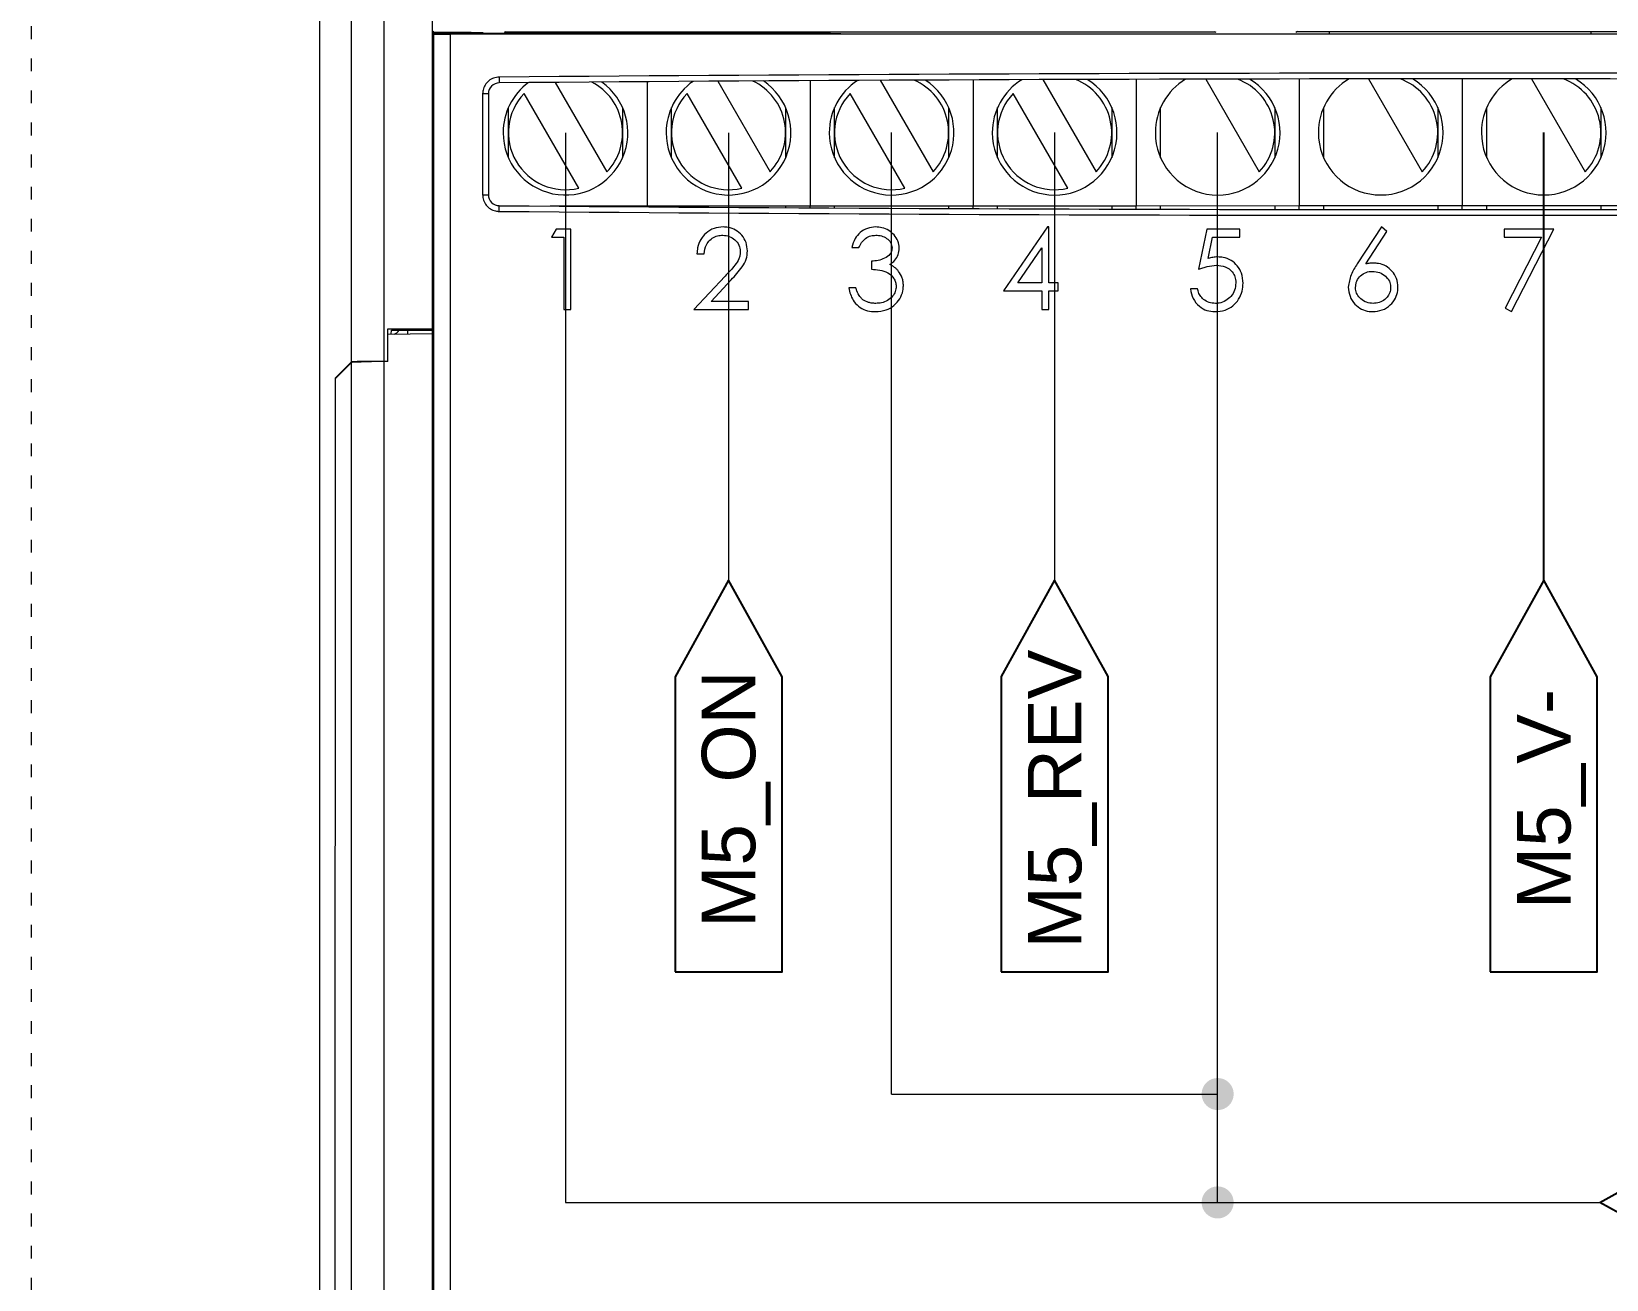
# Model space of a CAD drawing. Header units: millimetres. Extents: x 32696 to 36207, y 16706 to 17911.
# Drawn here: x 35109.6 to 35256.8, y 16929.6 to 17046.3 of the extents above; entities that cross this region are included whole.
import ezdxf
from ezdxf.enums import TextEntityAlignment as Align

# ---------------------------------------------------------------- set-up
doc = ezdxf.new("R2010")
doc.units = ezdxf.units.MM
doc.header["$LTSCALE"] = 0.1
doc.linetypes.add('ACAD_ISO03W100', pattern=[30, 12, -18])
doc.layers.get('0').update_dxf_attribs({"lineweight": 20})
for name, color, linetype, lineweight in [('ALIMENTAÇÃO', 1, 'Continuous', 25), ('ANALOG', 6, 'Continuous', 25), ('ANNOTATION', 252, 'ACAD_ISO03W100', 13), ('COMANDOS', 5, 'Continuous', 25)]:
    doc.layers.add(name, color=color, linetype=linetype, lineweight=lineweight)
doc.styles.get("Standard").update_dxf_attribs({"font": 'arial.ttf'})

# ---------------------------------------------------------------- blocks, each defined once
blk = doc.blocks.new('CFW-300')
at = {"lineweight": 9}
for p, q in [((37484.574, 17426.903), (37484.574, 17348.434)), ((37484.574, 17426.903), (37484.574, 17348.434)), ((37485.563, 17399.039), (37485.563, 17378.369)), ((37485.063, 17378.36), (37485.063, 17398.793)), ((37486.309, 17383.419), (37486.309, 17385.169)), ((37486.327, 17383.427), (37486.309, 17383.419)), ((37486.309, 17383.419), (37486.313, 17383.414)), ((37486.309, 17378.869), (37486.309, 17383.419)), ((37486.309, 17383.394), (37486.327, 17383.385)), ((37492.313, 17383.394), (37486.309, 17383.394)), ((37486.309, 17378.796), (37486.309, 17383.394)), ((37486.313, 17383.414), (37486.9, 17383.414)), ((37486.313, 17383.414), (37486.313, 17383.394)), ((37486.327, 17355.837), (37486.327, 17383.385)), ((37486.577, 17383.383), (37486.577, 17355.837)), ((37517.542, 17383.383), (37486.577, 17383.383)), ((37486.9, 17383.394), (37486.9, 17383.414)), ((37486.9, 17383.411), (37487.082, 17383.411)), ((37487.427, 17383.422), (37487.405, 17383.411)), ((37487.427, 17383.422), (37498.302, 17383.422)), ((37492.568, 17383.389), (37492.563, 17383.391)), ((37492.568, 17383.389), (37500.05, 17383.389)), ((37498.324, 17383.411), (37498.302, 17383.422)), ((37499.57, 17383.424), (37499.544, 17383.411)), ((37499.57, 17383.424), (37504.548, 17383.424)), ((37500.05, 17383.389), (37500.053, 17383.39)), ((37500.053, 17383.424), (37500.053, 17383.39)), ((37500.053, 17383.39), (37504.065, 17383.39)), ((37504.065, 17383.424), (37504.065, 17383.39)), ((37504.068, 17383.389), (37504.065, 17383.39)), ((37504.068, 17383.389), (37511.55, 17383.389)), ((37487.329, 17382.727), (37487.329, 17382.639)), ((37488.19, 17382.646), (37488.982, 17381.274)), ((37489.596, 17382.656), (37489.596, 17380.75)), ((37490.68, 17382.664), (37491.482, 17381.274)), ((37492.096, 17382.672), (37492.096, 17380.75)), ((37493.172, 17382.678), (37493.982, 17381.274)), ((37494.596, 17382.684), (37494.596, 17380.75)), ((37495.666, 17382.688), (37496.482, 17381.274)), ((37497.096, 17382.693), (37497.096, 17380.75)), ((37498.162, 17382.695), (37498.982, 17381.274)), ((37499.596, 17382.698), (37499.596, 17380.751)), ((37500.66, 17382.699), (37501.482, 17381.274)), ((37502.096, 17382.699), (37502.096, 17380.751)), ((37503.16, 17382.699), (37503.982, 17381.275)), ((37487.076, 17382.473), (37487.076, 17380.923)), ((37487.076, 17382.473), (37487.164, 17382.473)), ((37487.164, 17382.473), (37487.164, 17380.923)), ((37487.471, 17381.49), (37487.471, 17382.26)), ((37488.549, 17381.024), (37487.71, 17382.476)), ((37489.221, 17382.26), (37489.221, 17381.49)), ((37489.971, 17381.49), (37489.971, 17382.26)), ((37491.049, 17381.024), (37490.21, 17382.476)), ((37491.721, 17382.26), (37491.721, 17381.49)), ((37492.471, 17381.49), (37492.471, 17382.26)), ((37493.549, 17381.024), (37492.71, 17382.476)), ((37494.221, 17382.26), (37494.221, 17381.49)), ((37494.971, 17381.49), (37494.971, 17382.26)), ((37496.049, 17381.024), (37495.21, 17382.476)), ((37496.721, 17382.26), (37496.721, 17381.49)), ((37497.471, 17381.49), (37497.471, 17382.26)), ((37499.221, 17382.261), (37499.221, 17381.49)), ((37499.971, 17381.49), (37499.971, 17382.261)), ((37501.721, 17382.261), (37501.721, 17381.491)), ((37502.471, 17381.491), (37502.471, 17382.261)), ((37504.221, 17382.261), (37504.221, 17381.491)), ((37487.076, 17380.923), (37487.164, 17380.923)), ((37487.329, 17380.668), (37487.329, 17380.756)), ((37489.596, 17380.75), (37488.111, 17380.75)), ((37489.221, 17380.75), (37489.221, 17380.741)), ((37489.596, 17380.739), (37489.596, 17380.75)), ((37492.096, 17380.75), (37489.596, 17380.75)), ((37489.971, 17380.736), (37489.971, 17380.75)), ((37491.721, 17380.75), (37491.721, 17380.725)), ((37492.096, 17380.723), (37492.096, 17380.75)), ((37494.596, 17380.75), (37492.096, 17380.75)), ((37492.471, 17380.721), (37492.471, 17380.75)), ((37494.221, 17380.75), (37494.221, 17380.713)), ((37497.096, 17380.75), (37494.596, 17380.75)), ((37494.596, 17380.711), (37494.596, 17380.75)), ((37494.971, 17380.71), (37494.971, 17380.75)), ((37496.721, 17380.75), (37496.721, 17380.704)), ((37499.596, 17380.751), (37497.096, 17380.75)), ((37497.096, 17380.703), (37497.096, 17380.75)), ((37497.471, 17380.702), (37497.471, 17380.75)), ((37499.221, 17380.751), (37499.221, 17380.698)), ((37499.596, 17380.697), (37499.596, 17380.751)), ((37502.096, 17380.751), (37499.596, 17380.751)), ((37499.971, 17380.697), (37499.971, 17380.751)), ((37501.721, 17380.751), (37501.721, 17380.696)), ((37502.096, 17380.696), (37502.096, 17380.751)), ((37504.596, 17380.751), (37502.096, 17380.751)), ((37502.471, 17380.696), (37502.471, 17380.751)), ((37504.221, 17380.751), (37504.221, 17380.697)), ((37488.201, 17380.397), (37488.129, 17380.271)), ((37488.43, 17380.397), (37488.201, 17380.397)), ((37488.43, 17379.163), (37488.43, 17380.397)), ((37495.736, 17380.429), (37495.062, 17379.448)), ((37495.759, 17380.429), (37495.736, 17380.429)), ((37495.736, 17380.429), (37495.759, 17380.429)), ((37495.759, 17379.574), (37495.759, 17380.429)), ((37498.181, 17380.397), (37498.054, 17379.78)), ((37498.687, 17380.397), (37498.181, 17380.397)), ((37498.687, 17380.271), (37498.687, 17380.397)), ((37500.856, 17380.429), (37500.487, 17379.866)), ((37500.615, 17379.863), (37500.941, 17380.362)), ((37500.941, 17380.362), (37500.856, 17380.429)), ((37503.499, 17380.397), (37502.74, 17380.397)), ((37502.74, 17380.397), (37502.74, 17380.271)), ((37502.85, 17379.131), (37503.499, 17380.397)), ((37488.129, 17380.271), (37488.319, 17380.271)), ((37488.319, 17380.271), (37488.319, 17379.163)), ((37492.735, 17380.112), (37492.846, 17380.112)), ((37495.28, 17379.574), (37495.648, 17380.11)), ((37495.648, 17380.11), (37495.648, 17379.574)), ((37498.201, 17379.946), (37498.267, 17380.271)), ((37498.267, 17380.271), (37498.687, 17380.271)), ((37502.74, 17380.271), (37503.312, 17380.271)), ((37503.312, 17380.271), (37502.755, 17379.184)), ((37490.361, 17380.017), (37490.472, 17380.017)), ((37493.036, 17379.907), (37493.036, 17379.78)), ((37490.792, 17379.674), (37490.313, 17379.163)), ((37490.578, 17379.289), (37490.887, 17379.619)), ((37492.799, 17379.495), (37492.688, 17379.495)), ((37495.062, 17379.448), (37495.648, 17379.448)), ((37495.648, 17379.574), (37495.28, 17379.574)), ((37495.648, 17379.448), (37495.648, 17379.163)), ((37495.901, 17379.574), (37495.759, 17379.574)), ((37495.759, 17379.163), (37495.759, 17379.448)), ((37495.759, 17379.448), (37495.901, 17379.448)), ((37495.901, 17379.448), (37495.901, 17379.574)), ((37498.038, 17379.479), (37497.927, 17379.479)), ((37488.319, 17379.163), (37488.43, 17379.163)), ((37490.313, 17379.163), (37491.152, 17379.163)), ((37491.152, 17379.289), (37490.578, 17379.289)), ((37491.152, 17379.163), (37491.152, 17379.289)), ((37495.648, 17379.163), (37495.759, 17379.163)), ((37502.755, 17379.184), (37502.85, 17379.131)), ((37485.62, 17378.369), (37485.622, 17378.869)), ((37485.622, 17378.784), (37485.621, 17378.784)), ((37485.622, 17378.869), (37486.309, 17378.869)), ((37485.622, 17378.784), (37486.309, 17378.796)), ((37485.622, 17378.369), (37485.622, 17378.784)), ((37485.675, 17378.785), (37485.678, 17378.845)), ((37485.678, 17378.845), (37486.309, 17378.845)), ((37485.922, 17378.845), (37485.922, 17378.789)), ((37486.309, 17355.483), (37486.309, 17378.796)), ((37484.819, 17378.116), (37485.063, 17378.36)), ((37484.819, 17378.106), (37485.063, 17378.35)), ((37485.063, 17354.739), (37485.063, 17378.35)), ((37485.62, 17378.369), (37485.563, 17378.369)), ((37485.622, 17378.369), (37485.563, 17378.368)), ((37485.563, 17378.368), (37485.563, 17355.483)), ((37485.62, 17378.368), (37485.62, 17378.369)), ((37484.814, 17348.674), (37484.819, 17378.116)), ((37484.815, 17348.674), (37484.819, 17378.106)), ((37484.829, 17378.116), (37484.819, 17378.116))]:
    blk.add_line(p, q, dxfattribs=at)
for centre, radius, start, end in [((37488.346, 17381.875), 0.956, 180.0039, 54.3352), ((37488.346, 17381.875), 0.956, 126.539, 180.0039), ((37488.346, 17381.875), 0.875, 316.6055, 62.4201), ((37490.846, 17381.875), 0.956, 180.0039, 56.0386), ((37490.846, 17381.875), 0.956, 124.6753, 180.0039), ((37490.846, 17381.875), 0.875, 316.6055, 64.8345), ((37493.346, 17381.875), 0.956, 180.0039, 57.4396), ((37493.346, 17381.875), 0.956, 123.1145, 180.0039), ((37493.346, 17381.875), 0.875, 316.6055, 66.9175), ((37495.846, 17381.875), 0.956, 180.0039, 58.5034), ((37495.846, 17381.875), 0.956, 121.8915, 180.0039), ((37495.846, 17381.875), 0.875, 316.6055, 68.5815), ((37498.346, 17381.875), 0.956, 180.0039, 59.1979), ((37498.346, 17381.875), 0.956, 121.0379, 180.0039), ((37498.346, 17381.875), 0.875, 316.6055, 69.728), ((37500.846, 17381.876), 0.956, 120.5782, 180.0039), ((37500.846, 17381.876), 0.956, 180.0039, 59.4988), ((37500.846, 17381.876), 0.875, 316.6055, 70.267), ((37503.346, 17381.876), 0.956, 120.5251, 180.0039), ((37503.346, 17381.876), 0.956, 180.0039, 59.3931), ((37503.346, 17381.876), 0.875, 316.6055, 70.1444), ((37488.346, 17381.875), 0.875, 136.6055, 283.4024), ((37490.846, 17381.875), 0.875, 136.6055, 283.4024), ((37493.346, 17381.875), 0.875, 136.6055, 283.4024), ((37495.846, 17381.875), 0.875, 136.6055, 283.4024)]:
    blk.add_arc(centre, radius, start, end, dxfattribs=at)
for centre, major_axis, ratio, start_param, end_param in [((37486.577, 17383.385), (0.25, 0), 0.008727, 3.159046, 4.712389), ((37492.313, 17383.391), (0.25, 0), 0.008727, 0.017453, 1.570796), ((37502.059, 17368.882), (158.934, 0), 0.087489, 1.477982, 1.663611), ((37502.059, 17368.882), (157.934, 0), 0.087489, 1.477392, 1.6642), ((37502.059, 17394.513), (157.934, 0), 0.087489, 4.618985, 4.805793), ((37502.059, 17394.513), (158.934, 0), 0.087489, 4.619575, 4.805203), ((37485.675, 17378.929), (0.11, 0.104), 0.982674, 4.24853, 4.923268), ((37485.563, 17378.36), (0.5, 0), 0.017455, 1.570796, 3.124139), ((37485.563, 17378.359), (0.5, 0.009), 0.017145, 1.570497, 3.12384)]:
    blk.add_ellipse(centre, major_axis=major_axis, ratio=ratio, start_param=start_param, end_param=end_param, dxfattribs=at)
for points, knots in [([(37487.329, 17382.727), (37487.3, 17382.724), (37487.243, 17382.718), (37487.167, 17382.673), (37487.11, 17382.608), (37487.08, 17382.537), (37487.078, 17382.49), (37487.076, 17382.473)], [0, 0, 0, 0, 0.216793, 0.433786, 0.650345, 0.866033, 1, 1, 1, 1]), ([(37487.329, 17382.639), (37487.285, 17382.639), (37487.243, 17382.621), (37487.182, 17382.559), (37487.164, 17382.517), (37487.164, 17382.473)], [0, 0, 0, 0, 0.5, 0.5, 1, 1, 1, 1]), ([(37487.076, 17380.923), (37487.079, 17380.894), (37487.085, 17380.837), (37487.128, 17380.761), (37487.193, 17380.704), (37487.264, 17380.673), (37487.31, 17380.669), (37487.329, 17380.668)], [0, 0, 0, 0, 0.214323, 0.428903, 0.643957, 0.85993, 1, 1, 1, 1]), ([(37487.164, 17380.923), (37487.164, 17380.879), (37487.182, 17380.836), (37487.243, 17380.775), (37487.285, 17380.756), (37487.329, 17380.756)], [0, 0, 0, 0, 0.5, 0.5, 1, 1, 1, 1]), ([(37490.763, 17380.429), (37490.716, 17380.425), (37490.622, 17380.417), (37490.502, 17380.343), (37490.414, 17380.24), (37490.369, 17380.126), (37490.363, 17380.049), (37490.361, 17380.017)], [0, 0, 0, 0, 0.219926, 0.441897, 0.637299, 0.852131, 1, 1, 1, 1]), ([(37491.136, 17380.062), (37491.132, 17380.106), (37491.124, 17380.193), (37491.055, 17380.305), (37490.959, 17380.388), (37490.855, 17380.425), (37490.789, 17380.428), (37490.763, 17380.429)], [0, 0, 0, 0, 0.223223, 0.448202, 0.658167, 0.867193, 1, 1, 1, 1]), ([(37493.103, 17380.429), (37493.06, 17380.425), (37492.973, 17380.418), (37492.862, 17380.35), (37492.776, 17380.247), (37492.75, 17380.161), (37492.735, 17380.112)], [0, 0, 0, 0, 0.244571, 0.491062, 0.716485, 1, 1, 1, 1]), ([(37493.463, 17380.108), (37493.459, 17380.144), (37493.45, 17380.217), (37493.39, 17380.311), (37493.304, 17380.381), (37493.204, 17380.422), (37493.135, 17380.427), (37493.103, 17380.429)], [0, 0, 0, 0, 0.202744, 0.406057, 0.609985, 0.819351, 1, 1, 1, 1]), ([(37490.472, 17380.017), (37490.479, 17380.066), (37490.492, 17380.144), (37490.558, 17380.233), (37490.634, 17380.282), (37490.704, 17380.301), (37490.745, 17380.302), (37490.758, 17380.302)], [0, 0, 0, 0, 0.320994, 0.522019, 0.72347, 0.916229, 1, 1, 1, 1]), ([(37490.758, 17380.302), (37490.792, 17380.301), (37490.825, 17380.297), (37490.89, 17380.273), (37490.918, 17380.255), (37490.969, 17380.209), (37490.99, 17380.182), (37491.019, 17380.12), (37491.025, 17380.086), (37491.026, 17380.052)], [0, 0, 0, 0, 0.25, 0.25, 0.5, 0.5, 0.75, 0.75, 1, 1, 1, 1]), ([(37492.846, 17380.112), (37492.858, 17380.139), (37492.883, 17380.191), (37492.943, 17380.259), (37493.023, 17380.297), (37493.079, 17380.301), (37493.104, 17380.302)], [0, 0, 0, 0, 0.252631, 0.507095, 0.779329, 1, 1, 1, 1]), ([(37493.353, 17380.109), (37493.352, 17380.091), (37493.35, 17380.074), (37493.338, 17380.041), (37493.33, 17380.026), (37493.298, 17379.985), (37493.269, 17379.964), (37493.206, 17379.934), (37493.173, 17379.923), (37493.105, 17379.909), (37493.071, 17379.907), (37493.036, 17379.907)], [0, 0, 0, 0, 0.125, 0.125, 0.25, 0.25, 0.5, 0.5, 0.75, 0.75, 1, 1, 1, 1]), ([(37493.104, 17380.302), (37493.133, 17380.302), (37493.162, 17380.299), (37493.219, 17380.284), (37493.245, 17380.272), (37493.293, 17380.238), (37493.314, 17380.217), (37493.345, 17380.167), (37493.352, 17380.138), (37493.353, 17380.109)], [0, 0, 0, 0, 0.25, 0.25, 0.5, 0.5, 0.75, 0.75, 1, 1, 1, 1]), ([(37493.319, 17379.854), (37493.34, 17379.869), (37493.388, 17379.904), (37493.442, 17379.98), (37493.462, 17380.055), (37493.463, 17380.098), (37493.463, 17380.108)], [0, 0, 0, 0, 0.252338, 0.577406, 0.895748, 1, 1, 1, 1]), ([(37491.026, 17380.052), (37491.025, 17380.033), (37491.024, 17380.014), (37491.016, 17379.977), (37491.011, 17379.959), (37490.989, 17379.905), (37490.968, 17379.874), (37490.897, 17379.784), (37490.845, 17379.729), (37490.792, 17379.674)], [0, 0, 0, 0, 0.125, 0.125, 0.25, 0.25, 0.5, 0.5, 1, 1, 1, 1]), ([(37490.887, 17379.619), (37490.916, 17379.651), (37490.976, 17379.715), (37491.058, 17379.817), (37491.125, 17379.932), (37491.133, 17380.019), (37491.136, 17380.062)], [0, 0, 0, 0, 0.251334, 0.50286, 0.756169, 1, 1, 1, 1]), ([(37493.453, 17379.749), (37493.444, 17379.76), (37493.426, 17379.782), (37493.383, 17379.821), (37493.344, 17379.841), (37493.319, 17379.854)], [0, 0, 0, 0, 0.251043, 0.502756, 1, 1, 1, 1]), ([(37498.054, 17379.78), (37498.076, 17379.788), (37498.12, 17379.805), (37498.209, 17379.832), (37498.279, 17379.839), (37498.326, 17379.843)], [0, 0, 0, 0, 0.250542, 0.501123, 1, 1, 1, 1]), ([(37498.346, 17379.97), (37498.334, 17379.97), (37498.309, 17379.969), (37498.26, 17379.962), (37498.224, 17379.952), (37498.201, 17379.946)], [0, 0, 0, 0, 0.25044, 0.501075, 1, 1, 1, 1]), ([(37498.326, 17379.843), (37498.373, 17379.839), (37498.45, 17379.833), (37498.541, 17379.776), (37498.597, 17379.706), (37498.621, 17379.633), (37498.623, 17379.588), (37498.624, 17379.571)], [0, 0, 0, 0, 0.3072, 0.502442, 0.697705, 0.887169, 1, 1, 1, 1]), ([(37498.735, 17379.566), (37498.731, 17379.619), (37498.723, 17379.715), (37498.652, 17379.836), (37498.555, 17379.923), (37498.446, 17379.965), (37498.375, 17379.968), (37498.346, 17379.97)], [0, 0, 0, 0, 0.250907, 0.454492, 0.658053, 0.862826, 1, 1, 1, 1]), ([(37500.487, 17379.866), (37500.47, 17379.838), (37500.435, 17379.783), (37500.372, 17379.668), (37500.359, 17379.571), (37500.349, 17379.507)], [0, 0, 0, 0, 0.251463, 0.503201, 1, 1, 1, 1]), ([(37500.743, 17379.875), (37500.732, 17379.875), (37500.711, 17379.874), (37500.668, 17379.872), (37500.636, 17379.866), (37500.615, 17379.863)], [0, 0, 0, 0, 0.250242, 0.50067, 1, 1, 1, 1]), ([(37501.109, 17379.509), (37501.105, 17379.553), (37501.097, 17379.643), (37501.026, 17379.754), (37500.929, 17379.835), (37500.829, 17379.871), (37500.765, 17379.874), (37500.743, 17379.875)], [0, 0, 0, 0, 0.229673, 0.461459, 0.665841, 0.882918, 1, 1, 1, 1]), ([(37493.036, 17379.78), (37493.079, 17379.778), (37493.122, 17379.774), (37493.206, 17379.76), (37493.248, 17379.749), (37493.324, 17379.707), (37493.356, 17379.677), (37493.391, 17379.623), (37493.4, 17379.603), (37493.413, 17379.562), (37493.415, 17379.54), (37493.416, 17379.519)], [0, 0, 0, 0, 0.25, 0.25, 0.5, 0.5, 0.75, 0.75, 0.875, 0.875, 1, 1, 1, 1]), ([(37493.527, 17379.529), (37493.526, 17379.549), (37493.524, 17379.589), (37493.506, 17379.666), (37493.474, 17379.716), (37493.453, 17379.749)], [0, 0, 0, 0, 0.251318, 0.503187, 1, 1, 1, 1]), ([(37500.46, 17379.502), (37500.461, 17379.519), (37500.462, 17379.536), (37500.468, 17379.568), (37500.473, 17379.585), (37500.493, 17379.631), (37500.512, 17379.658), (37500.561, 17379.704), (37500.59, 17379.722), (37500.652, 17379.744), (37500.686, 17379.747), (37500.72, 17379.748)], [0, 0, 0, 0, 0.125, 0.125, 0.25, 0.25, 0.5, 0.5, 0.75, 0.75, 1, 1, 1, 1]), ([(37500.72, 17379.748), (37500.756, 17379.745), (37500.829, 17379.739), (37500.92, 17379.681), (37500.982, 17379.605), (37500.998, 17379.54), (37500.998, 17379.508), (37500.998, 17379.502)], [0, 0, 0, 0, 0.263053, 0.528957, 0.761278, 0.963139, 1, 1, 1, 1]), ([(37492.688, 17379.495), (37492.705, 17379.43), (37492.733, 17379.323), (37492.835, 17379.209), (37492.946, 17379.148), (37493.039, 17379.132), (37493.09, 17379.131), (37493.1, 17379.131)], [0, 0, 0, 0, 0.331837, 0.538661, 0.745648, 0.951471, 1, 1, 1, 1]), ([(37492.895, 17379.324), (37492.883, 17379.336), (37492.848, 17379.371), (37492.818, 17379.432), (37492.803, 17379.479), (37492.799, 17379.495)], [0, 0, 0, 0, 0.252132, 0.750002, 1, 1, 1, 1]), ([(37493.1, 17379.131), (37493.155, 17379.136), (37493.256, 17379.145), (37493.387, 17379.22), (37493.475, 17379.324), (37493.521, 17379.433), (37493.525, 17379.503), (37493.527, 17379.529)], [0, 0, 0, 0, 0.255909, 0.465916, 0.676765, 0.878652, 1, 1, 1, 1]), ([(37493.416, 17379.519), (37493.413, 17379.492), (37493.408, 17379.437), (37493.36, 17379.361), (37493.288, 17379.298), (37493.195, 17379.262), (37493.132, 17379.259), (37493.102, 17379.258)], [0, 0, 0, 0, 0.178091, 0.356947, 0.579371, 0.800765, 1, 1, 1, 1]), ([(37497.927, 17379.479), (37497.938, 17379.429), (37497.96, 17379.328), (37498.056, 17379.212), (37498.177, 17379.141), (37498.262, 17379.134), (37498.304, 17379.131)], [0, 0, 0, 0, 0.271169, 0.545147, 0.778269, 1, 1, 1, 1]), ([(37498.31, 17379.258), (37498.278, 17379.261), (37498.213, 17379.267), (37498.132, 17379.312), (37498.073, 17379.374), (37498.049, 17379.433), (37498.041, 17379.469), (37498.038, 17379.479)], [0, 0, 0, 0, 0.253899, 0.508751, 0.712349, 0.91562, 1, 1, 1, 1]), ([(37498.304, 17379.131), (37498.357, 17379.135), (37498.455, 17379.143), (37498.583, 17379.215), (37498.672, 17379.318), (37498.726, 17379.439), (37498.732, 17379.525), (37498.735, 17379.566)], [0, 0, 0, 0, 0.23182, 0.428455, 0.625416, 0.820072, 1, 1, 1, 1]), ([(37498.624, 17379.571), (37498.621, 17379.533), (37498.615, 17379.458), (37498.555, 17379.364), (37498.472, 17379.294), (37498.386, 17379.261), (37498.329, 17379.258), (37498.31, 17379.258)], [0, 0, 0, 0, 0.226137, 0.454571, 0.654707, 0.885962, 1, 1, 1, 1]), ([(37500.349, 17379.507), (37500.354, 17379.459), (37500.365, 17379.364), (37500.441, 17379.244), (37500.548, 17379.165), (37500.646, 17379.134), (37500.705, 17379.132), (37500.723, 17379.131)], [0, 0, 0, 0, 0.24105, 0.483589, 0.700992, 0.906632, 1, 1, 1, 1]), ([(37500.729, 17379.258), (37500.695, 17379.261), (37500.627, 17379.266), (37500.541, 17379.321), (37500.481, 17379.392), (37500.461, 17379.458), (37500.46, 17379.494), (37500.46, 17379.502)], [0, 0, 0, 0, 0.252, 0.506744, 0.73194, 0.933872, 1, 1, 1, 1]), ([(37500.723, 17379.131), (37500.772, 17379.136), (37500.871, 17379.146), (37500.995, 17379.224), (37501.077, 17379.333), (37501.107, 17379.433), (37501.109, 17379.491), (37501.109, 17379.509)], [0, 0, 0, 0, 0.24378, 0.489201, 0.709351, 0.911207, 1, 1, 1, 1]), ([(37500.998, 17379.502), (37500.996, 17379.475), (37500.991, 17379.421), (37500.943, 17379.345), (37500.871, 17379.287), (37500.792, 17379.26), (37500.745, 17379.258), (37500.729, 17379.258)], [0, 0, 0, 0, 0.199958, 0.401082, 0.647006, 0.883436, 1, 1, 1, 1]), ([(37493.102, 17379.258), (37493.083, 17379.258), (37493.046, 17379.26), (37492.979, 17379.274), (37492.928, 17379.299), (37492.899, 17379.321), (37492.895, 17379.324)], [0, 0, 0, 0, 0.251028, 0.50239, 0.927915, 1, 1, 1, 1])]:
    blk.add_open_spline(points, degree=3, knots=knots, dxfattribs=at)
blk = doc.blocks.new('COMMAND_TAG')
blk.add_lwpolyline([(34954.4, 17316.02), (34954.4, 17306.02), (34981.99, 17306.02), (34991.02, 17311.02), (34981.99, 17316.02), (34954.4, 17316.02)])
blk.add_attdef('NAME', text='', height=5).set_placement((34970.55, 17311.02), align=Align.MIDDLE_CENTER)

msp = doc.modelspace()

# ---------------------------------------------------------------- hatches: boundary and pattern name
at = {"layer": 'ALIMENTAÇÃO'}
h = msp.add_hatch(color=256, dxfattribs=at)
h.dxf.hatch_style = 1
h.paths.add_polyline_path([(35218.97, 16946.93, 1), (35221.97, 16946.93, 1)])
h = msp.add_hatch(color=256, dxfattribs=at)
h.dxf.hatch_style = 1
h.paths.add_polyline_path([(35218.97, 16936.8, 1), (35221.97, 16936.8, 1)])

# ---------------------------------------------------------------- linework, layer by layer
at = {"layer": 'ALIMENTAÇÃO', "lineweight": 20}
for p, q in [((35159.5, 17036.8), (35159.5, 16936.8)), ((35189.98, 16946.93), (35189.98, 17036.81)), ((35220.47, 16936.8), (35220.47, 17036.81)), ((35189.98, 16946.93), (35220.47, 16946.93)), ((35159.5, 16936.8), (35256.21, 16936.8))]:
    msp.add_line(p, q, dxfattribs=at)
at = {"layer": 'ANALOG'}
msp.add_line((35250.96, 16994.97), (35250.96, 17036.81), dxfattribs=at)
at = {"layer": 'ANNOTATION', "lineweight": 20}
msp.add_lwpolyline([(35109.57, 17331.85), (35373.5, 17331.85), (35373.5, 16769.55), (35109.57, 16769.55)], close=True, dxfattribs=at)
at = {"layer": 'COMANDOS', "lineweight": 20}
for p, q in [((35174.74, 17036.8), (35174.74, 16994.97)), ((35205.23, 17036.81), (35205.23, 16994.97))]:
    msp.add_line(p, q, dxfattribs=at)

# ---------------------------------------------------------------- block references
at = {"xscale": 6.097568478884139, "yscale": 6.097568478884139, "zscale": 6.097568478884139}
msp.add_blockref('CFW-300', (-193428.26, -88950.37), dxfattribs=at)
at = {"layer": 'ALIMENTAÇÃO', "lineweight": 20}
ref = msp.add_blockref('COMMAND_TAG', (70247.23, -374.22), dxfattribs=dict(at, xscale=-1))
ref.add_attrib('NAME', 'M5_VCC', dxfattribs={"layer": '0', "height": 5}).set_placement((35276.68, 16936.8), align=Align.MIDDLE_CENTER)
at = {"layer": 'ANALOG', "rotation": 90}
msp.add_blockref('COMMAND_TAG', (52561.98, -17996.05), dxfattribs=at).add_auto_attribs({'NAME': 'M5_V-'})
at = {"layer": 'COMANDOS', "lineweight": 20, "rotation": 90}
for p, values in [((52485.76, -17996.05), {'NAME': 'M5_ON'}), ((52516.25, -17996.04), {'NAME': 'M5_REV'})]:
    msp.add_blockref('COMMAND_TAG', p, dxfattribs=at).add_auto_attribs(values)

doc.saveas('drawing.dxf')
